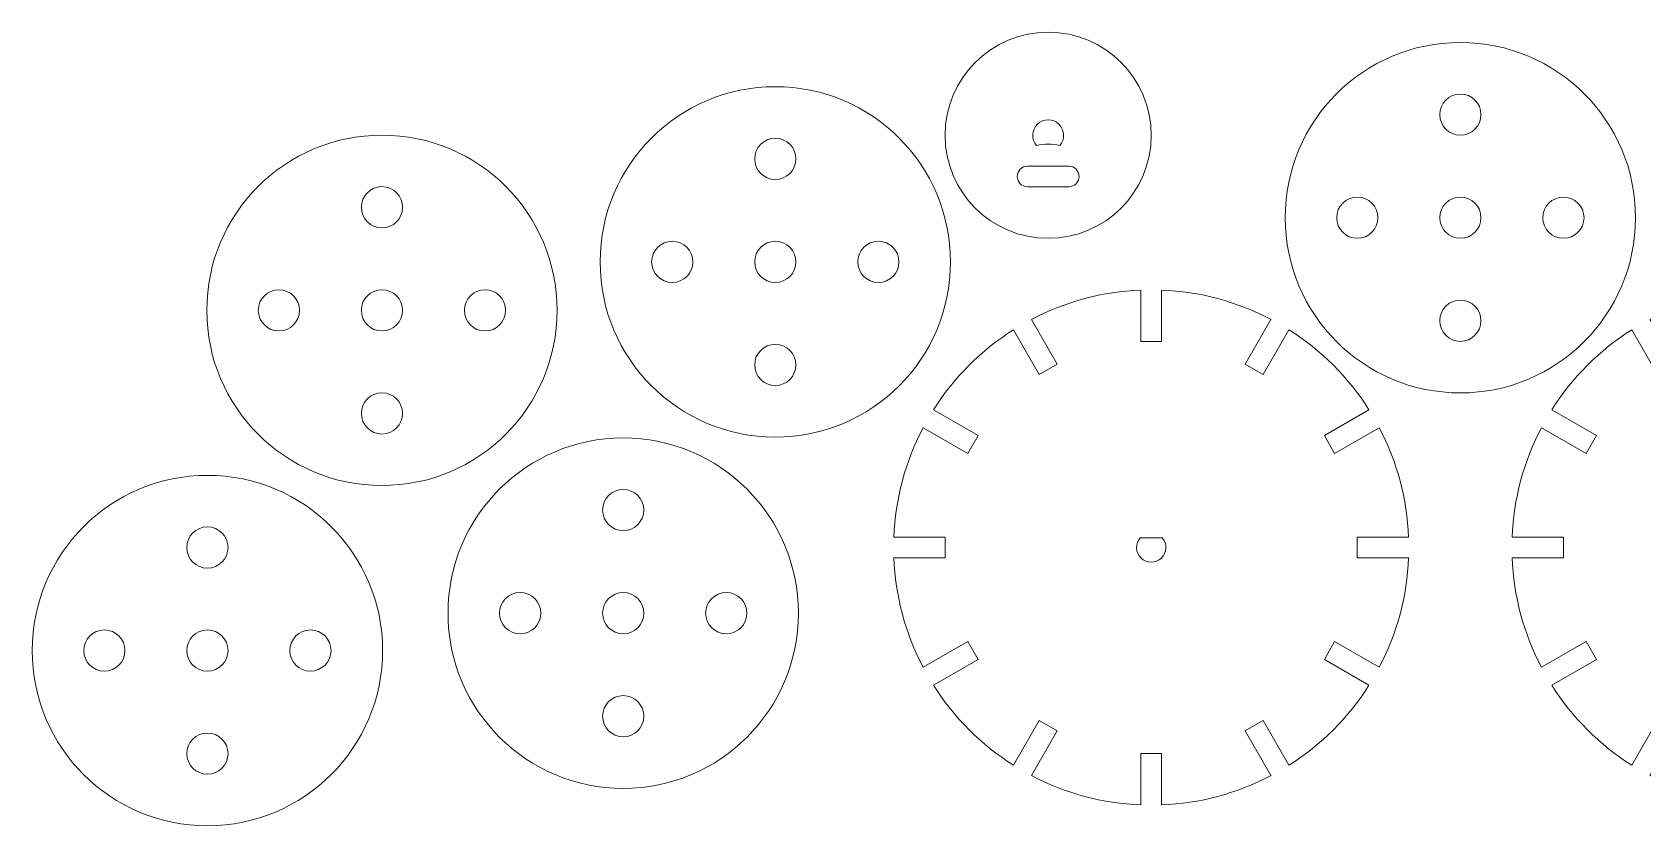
# Model space of a CAD drawing. Header units: millimetres. Extents: x 13 to 321, y 13 to 91.
# Drawn here: x 13 to 169.3, y 13 to 90 of the extents above; entities that cross this region are included whole.
import ezdxf

# ---------------------------------------------------------------- set-up
doc = ezdxf.new("R2010")
doc.units = ezdxf.units.MM
doc.layers.add('layer 1', color=1, linetype='Continuous', lineweight=0, true_color=0xff0000)
doc.layers.add('lazerCut', color=1, linetype='Continuous', lineweight=0, true_color=0xff0000)

# ---------------------------------------------------------------- blocks, each defined once
blk = doc.blocks.new('wheelDisk')
at = {"layer": 'lazerCut'}
for p, q in [((-1, 24.98), (-1, 19.98)), ((1, 19.98), (1, 24.98)), ((-9.12, 17.8), (-11.62, 22.13)), ((11.62, 22.13), (9.12, 17.8)), ((-13.36, 21.13), (-10.86, 16.8)), ((10.86, 16.8), (13.36, 21.13)), ((-1, 19.98), (1, 19.98)), ((-10.86, 16.8), (-9.12, 17.8)), ((9.12, 17.8), (10.86, 16.8)), ((-16.8, 10.86), (-21.13, 13.36)), ((21.13, 13.36), (16.8, 10.86)), ((-22.13, 11.62), (-17.8, 9.12)), ((17.8, 9.12), (22.13, 11.62)), ((-17.8, 9.12), (-16.8, 10.86)), ((16.8, 10.86), (17.8, 9.12)), ((-19.98, 1), (-24.98, 1)), ((-19.98, -1), (-19.98, 1)), ((24.98, 1), (19.98, 1)), ((19.98, 1), (19.98, -1)), ((-24.98, -1), (-19.98, -1)), ((19.98, -1), (24.98, -1)), ((-17.8, -9.12), (-22.13, -11.62)), ((-16.8, -10.86), (-17.8, -9.12)), ((17.8, -9.12), (16.8, -10.86)), ((22.13, -11.62), (17.8, -9.12)), ((-21.13, -13.36), (-16.8, -10.86)), ((16.8, -10.86), (21.13, -13.36)), ((-10.86, -16.8), (-13.36, -21.13)), ((-9.12, -17.8), (-10.86, -16.8)), ((10.86, -16.8), (9.12, -17.8)), ((13.36, -21.13), (10.86, -16.8)), ((-11.62, -22.13), (-9.12, -17.8)), ((9.12, -17.8), (11.62, -22.13)), ((1, -19.98), (-1, -19.98)), ((-1, -19.98), (-1, -24.98)), ((1, -24.98), (1, -19.98))]:
    blk.add_line(p, q, dxfattribs=at)
for start, end in [(92.2924, 117.7076), (62.2924, 87.7076), (122.2924, 147.7076), (32.2924, 57.7076), (152.2924, 177.7076), (2.2924, 27.7076), (182.2924, 207.7076), (332.2924, 357.7076), (212.2924, 237.7076), (302.2924, 327.7076), (242.2924, 267.7076), (272.2924, 297.7076)]:
    blk.add_arc((0, 0), 25, start, end, dxfattribs=at)
blk = doc.blocks.new('motorConnector')
at = {"layer": 'lazerCut'}
blk.add_line((1.12, 1), (-1.12, 1), dxfattribs=at)
blk.add_arc((0, 0), 1.5, 138.1897, 41.8103, dxfattribs=at)

msp = doc.modelspace()

# ---------------------------------------------------------------- linework, layer by layer
at = {"layer": 'layer 1', "lineweight": 0}
for p, q in [((113.59, 77), (109.59, 77)), ((113.59, 75), (109.59, 75))]:
    msp.add_line(p, q, dxfattribs=at)
at = {"layer": 'layer 1'}
msp.add_circle((111.59, 80), 10, dxfattribs=at)
at = {"layer": 'layer 1', "lineweight": 0}
for centre, radius, start, end in [((111.59, 80), 1.5, 318.1897, 221.8103), ((111.59, 74.62), 4.52, 75.6648, 104.3352), ((109.59, 76), 1, 90, 270), ((113.59, 76), 1, 270, 90)]:
    msp.add_arc(centre, radius, start, end, dxfattribs=at)
at = {"layer": 'lazerCut', "lineweight": 0}
for centre, radius in [((151.59, 72), 17), ((85.11, 67.71), 17), ((151.59, 82), 2), ((46.94, 63.01), 17), ((85.11, 77.71), 2), ((46.94, 73.01), 2), ((141.59, 72), 2), ((151.59, 72), 2), ((161.59, 72), 2), ((75.11, 67.71), 2), ((85.11, 67.71), 2), ((95.11, 67.71), 2), ((36.94, 63.01), 2), ((46.94, 63.01), 2), ((56.94, 63.01), 2), ((151.59, 62), 2), ((85.11, 57.71), 2), ((46.94, 53.01), 2), ((70.35, 33.63), 17), ((30, 30), 17), ((70.35, 43.63), 2), ((30, 40), 2), ((60.35, 33.63), 2), ((70.35, 33.63), 2), ((80.35, 33.63), 2), ((20, 30), 2), ((30, 30), 2), ((40, 30), 2), ((70.35, 23.63), 2), ((30, 20), 2)]:
    msp.add_circle(centre, radius, dxfattribs=at)

# ---------------------------------------------------------------- block references
for p in [(121.59, 40), (181.59, 40)]:
    msp.add_blockref('wheelDisk', p, dxfattribs=at)
at = {"layer": 'lazerCut', "lineweight": 0, "xscale": 0.95, "yscale": 0.95, "zscale": 0.95}
msp.add_blockref('motorConnector', (121.59, 40), dxfattribs=at)

doc.saveas('drawing.dxf')
